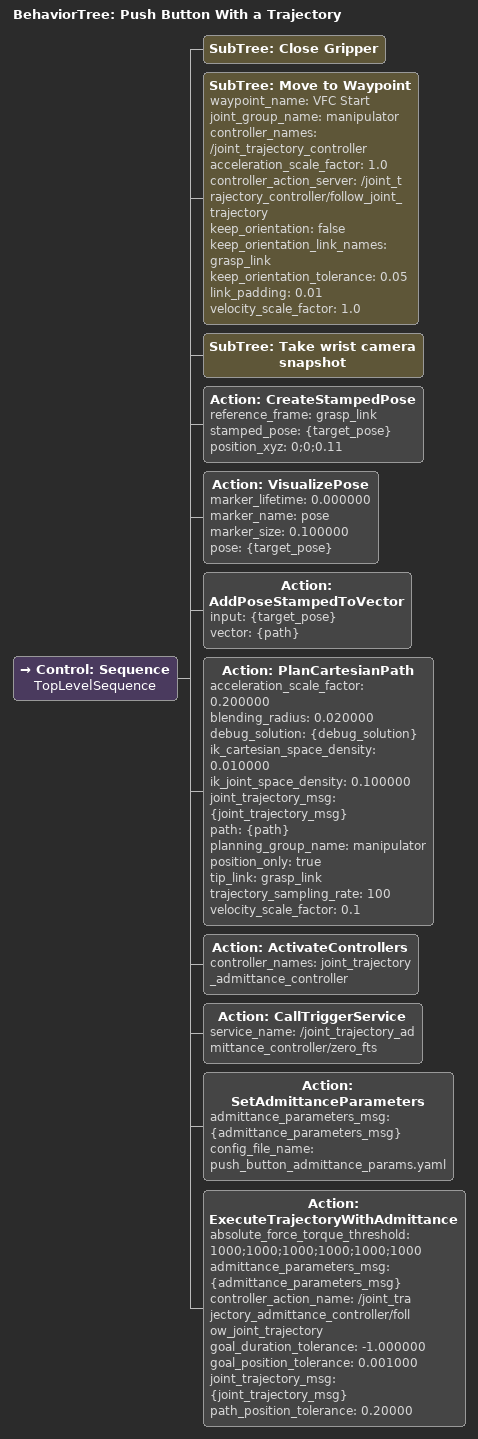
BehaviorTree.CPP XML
<?xml version='1.0' encoding='utf-8'?>
<root BTCPP_format="4" main_tree_to_execute="Push Button With a Trajectory">
  <BehaviorTree ID="Push Button With a Trajectory" _description="An example for how to use the JTAC to execute a trajectory with compliance.">
    <Control ID="Sequence" name="TopLevelSequence">
      <SubTree ID="Close Gripper"/>
      <SubTree ID="Move to Waypoint" waypoint_name="VFC Start" joint_group_name="manipulator" controller_names="/joint_trajectory_controller" acceleration_scale_factor="1.0" controller_action_server="/joint_trajectory_controller/follow_joint_trajectory" keep_orientation="false" keep_orientation_link_names="grasp_link" keep_orientation_tolerance="0.05" link_padding="0.01" velocity_scale_factor="1.0"/>
      <SubTree ID="Take wrist camera snapshot"/>
      <!--Plan a path to move in straight line towards the button-->
      <Action ID="CreateStampedPose" reference_frame="grasp_link" stamped_pose="{target_pose}" position_xyz="0;0;0.11"/>
      <Action ID="VisualizePose" marker_lifetime="0.000000" marker_name="pose" marker_size="0.100000" pose="{target_pose}"/>
      <Action ID="AddPoseStampedToVector" input="{target_pose}" vector="{path}"/>
      <Action ID="PlanCartesianPath" acceleration_scale_factor="0.200000" blending_radius="0.020000" debug_solution="{debug_solution}" ik_cartesian_space_density="0.010000" ik_joint_space_density="0.100000" joint_trajectory_msg="{joint_trajectory_msg}" path="{path}" planning_group_name="manipulator" position_only="true" tip_link="grasp_link" trajectory_sampling_rate="100" velocity_scale_factor="0.1"/>
      <!--Activate the JTAC, tare the sensor and execute the trajectory with compliance-->
      <Action ID="ActivateControllers" controller_names="joint_trajectory_admittance_controller"/>
      <Action ID="CallTriggerService" service_name="/joint_trajectory_admittance_controller/zero_fts"/>
      <Action ID="SetAdmittanceParameters" admittance_parameters_msg="{admittance_parameters_msg}" config_file_name="push_button_admittance_params.yaml"/>
      <Action ID="ExecuteTrajectoryWithAdmittance" absolute_force_torque_threshold="1000;1000;1000;1000;1000;1000" admittance_parameters_msg="{admittance_parameters_msg}" controller_action_name="/joint_trajectory_admittance_controller/follow_joint_trajectory" goal_duration_tolerance="-1.000000" goal_position_tolerance="0.001000" joint_trajectory_msg="{joint_trajectory_msg}" path_position_tolerance="0.20000"/>
    </Control>
  </BehaviorTree>
</root>
